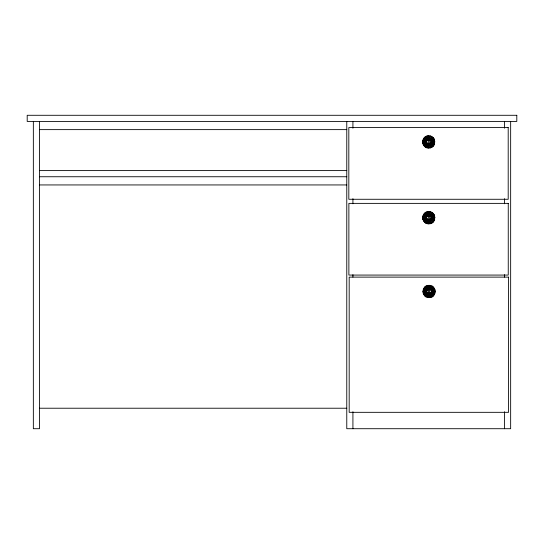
<?xml version="1.0" encoding="UTF-8"?>
<svg xmlns="http://www.w3.org/2000/svg" width="544" height="544" viewBox="0 0 544 544"><rect width="100%" height="100%" fill="white"/><g stroke="black" fill="none" stroke-linecap="round" stroke-linejoin="round"><path stroke-width="0.82" d="M428.713 145.819L428.713 144.146C437.274 138.713 420.152 138.713 428.713 144.146M428.767 223.863C436.662 224.155 436.662 211.269 428.767 211.568C420.872 211.269 420.872 224.155 428.767 223.863L428.767 222.809C435.316 223.06 435.316 212.371 428.767 212.616C422.219 212.371 422.219 223.06 428.767 222.809M426.618 218.287L425 218.722L426.013 220.47L428.767 221.612L428.767 219.939C437.328 214.506 420.213 214.506 428.767 219.939M428.713 148.063C436.608 148.362 436.608 135.476 428.713 135.776C420.818 135.476 420.818 148.362 428.713 148.063L428.713 147.016C435.261 147.261 435.261 136.571 428.713 136.823C422.164 136.571 422.164 147.261 428.713 147.016M429.066 297.629C436.961 297.928 436.961 285.036 429.066 285.335C421.172 285.036 421.172 297.928 429.066 297.629L429.066 296.582C435.615 296.827 435.615 286.137 429.066 286.389C422.518 286.137 422.518 296.827 429.066 296.582M429.066 295.385L429.066 293.712C437.628 288.279 420.505 288.279 429.066 293.712M429.291 144.072C430.678 149.042 434.996 139.42 430.664 138.543L429.828 139.992M428.767 221.612C431.242 221.66 433.221 219.076 432.534 216.702C432.344 215.22 429.141 212.33 429.345 215.56M428.488 293.638L428.053 295.249C419.574 291.666 431.691 282.363 432.963 291.482L431.29 291.482M427.122 147.852L427.394 146.839M428.135 144.072C428.339 147.302 425.143 144.412 424.946 142.929L426.564 142.494M429.291 139.767L429.726 138.149L426.761 138.543L424.946 140.91L426.564 141.345M430.032 136.993L430.304 135.98M427.176 223.652L427.448 222.639M427.761 221.483L428.196 219.864M430.086 212.792L430.358 211.779M427.475 297.418L427.747 296.405M429.644 289.333L430.073 287.715M430.386 286.559L430.658 285.546M428.196 215.56L427.761 213.948C426.272 214.139 423.382 217.342 426.618 217.138M429.644 293.638L430.073 295.249L431.82 294.243L432.834 292.495L431.215 292.06M425.639 147.24L426.163 146.329M426.761 145.296L427.598 143.847M431.263 137.503L431.786 136.598M425.694 223.033L426.224 222.129M426.822 221.088L427.659 219.64M429.882 215.784L430.719 214.336M431.317 213.302L431.841 212.391M425.993 296.806L426.516 295.895M427.115 294.862L427.951 293.413M430.182 289.558L431.018 288.109M431.616 287.069L432.14 286.158M424.368 146.261L425.109 145.52M425.959 144.677L427.142 143.494M430.29 140.345L431.474 139.162M432.317 138.312L433.058 137.571M424.422 222.061L425.163 221.32M426.013 220.47L427.196 219.286M430.345 216.138L431.528 214.955M432.371 214.112L433.112 213.37M426.306 294.243L427.489 293.06M424.721 295.827L425.462 295.086M430.637 289.911L431.82 288.728M432.67 287.878L433.412 287.137M423.388 144.99L424.3 144.466M425.333 143.868L426.788 143.031M430.644 140.808L432.092 139.971M433.126 139.373L434.037 138.842M423.45 220.789L424.354 220.266M425.394 219.66L426.843 218.824M430.698 216.6L432.147 215.764M433.18 215.166L434.092 214.642M423.742 294.556L424.653 294.032M425.687 293.434L427.135 292.597M430.991 290.367L432.439 289.53M433.48 288.932L434.384 288.408M422.776 143.507L423.79 143.235M430.862 141.345L432.48 140.91M433.636 140.597L434.649 140.325M422.831 219.307L423.844 219.035M430.923 217.138L432.534 216.702M433.69 216.396L434.704 216.124M423.13 293.073L424.143 292.801M425.299 292.495L426.911 292.06M431.215 290.904L432.834 290.476M433.99 290.163L435.003 289.891M39.494 129.628L346.773 129.628M422.566 141.916L423.62 141.916M424.816 141.916L426.489 141.916M430.943 141.916L432.616 141.916M433.813 141.916L434.86 141.916M39.494 170.598L346.773 170.598M39.494 176.746L346.773 176.746M39.494 184.94L346.773 184.94M422.627 217.716L423.674 217.716M424.871 217.716L426.544 217.716M430.998 217.716L432.67 217.716M433.867 217.716L434.914 217.716M422.919 291.482L423.966 291.482M425.163 291.482L426.836 291.482M434.16 291.482L435.214 291.482M39.494 408.224L346.773 408.224M432.48 142.929L430.862 142.494M422.776 140.325L423.79 140.597M433.636 143.235L434.649 143.507M423.844 216.396L422.831 216.124M430.923 218.287L432.534 218.722M433.69 219.035L434.704 219.307M433.99 292.801L435.003 293.073M423.13 289.891L424.143 290.163M425.299 290.476L426.911 290.904M423.388 138.842L424.3 139.373M425.333 139.971L426.788 140.808M430.644 143.031L432.092 143.868M433.126 144.466L434.037 144.99M423.45 214.642L424.354 215.166M425.394 215.764L426.843 216.6M430.698 218.824L432.147 219.66M433.18 220.266L434.092 220.789M423.742 288.408L424.653 288.932M425.687 289.53L427.135 290.367M430.991 292.597L432.439 293.434M433.48 294.032L434.384 294.556M424.368 137.571L425.109 138.312M425.959 139.162L427.142 140.345M430.29 143.494L431.474 144.677M432.317 145.52L433.058 146.261M424.422 213.37L425.163 214.112M426.013 214.955L427.196 216.138M430.345 219.286L431.528 220.47M432.371 221.32L433.112 222.061M424.721 287.137L425.462 287.878M426.306 288.728L427.489 289.911M430.637 293.06L431.82 294.243M432.67 295.086L433.412 295.827M425.639 136.598L426.163 137.503M426.761 138.543L427.598 139.992M429.828 143.847L430.664 145.296M431.263 146.329L431.786 147.24M425.694 212.391L426.224 213.302M426.822 214.336L427.659 215.784M429.882 219.64L430.719 221.088M431.317 222.129L431.841 223.033M425.993 286.158L426.516 287.069M427.115 288.109L427.951 289.558M430.182 293.413L431.018 294.862M431.616 295.895L432.14 296.806M427.122 135.98L427.394 136.993M427.706 138.149L428.135 139.767M427.176 211.779L427.448 212.792M427.475 285.546L427.747 286.559M428.053 287.715L428.488 289.333M430.032 146.839L430.304 147.852M429.345 219.864L429.78 221.483M430.086 222.639L430.358 223.652M430.386 296.405L430.658 297.418M429.066 285.335L429.066 286.389M429.066 287.586L429.066 289.258M428.713 135.776L428.713 136.823M428.713 138.02L428.713 139.692M428.767 211.568L428.767 212.616M428.767 213.812L428.767 215.485M510.653 121.434L510.653 428.713L346.773 428.713L346.773 121.434M504.506 121.434L504.506 128.221M504.506 198.676L504.506 203.769M504.506 274.666L504.506 277.12M504.506 411.733L504.506 428.713M352.92 121.434L352.92 128.221M352.92 198.676L352.92 203.769M352.92 274.666L352.92 277.12M352.92 411.733L352.92 428.713M39.494 121.434L39.494 428.713L33.347 428.713L33.347 121.434M423.001 140.386C420.764 147.648 432.738 150.858 434.425 143.446C436.669 136.19 424.694 132.981 423.001 140.386M425.088 140.944C423.667 145.554 431.27 147.594 432.337 142.888C433.765 138.278 426.163 136.245 425.088 140.944M423.062 216.186C420.818 223.441 432.793 226.651 434.479 219.246C436.723 211.983 424.748 208.774 423.062 216.186M425.143 216.743C423.722 221.354 431.324 223.387 432.392 218.688C433.82 214.078 426.217 212.038 425.143 216.743M423.354 289.952C421.11 297.214 433.085 300.424 434.778 293.012C437.016 285.75 425.041 282.547 423.354 289.952M425.442 290.51C424.014 295.12 431.616 297.16 432.691 292.454C434.112 287.844 426.51 285.804 425.442 290.51M516.8 115.287L27.2 115.287L27.2 121.434L516.8 121.434L516.8 115.287M508.198 127.582L348.82 127.582L348.82 199.274L508.198 199.274L508.198 127.582M429.236 139.964L428.189 139.964L428.189 143.868L429.236 143.868L429.236 139.964M508.252 203.374L348.874 203.374L348.874 275.074L508.252 275.074L508.252 203.374M429.291 215.764L428.244 215.764L428.244 219.667L429.291 219.667L429.291 215.764M508.558 277.12L349.18 277.12L349.18 412.325L508.558 412.325L508.558 277.12M429.59 289.53L428.543 289.53L428.543 293.434L429.59 293.434L429.59 289.53M427.02 295.032A4.1 4.1 0 0 0 433.16 291.482A4.1 4.1 0 0 0 427.02 287.932A4.1 4.1 0 0 0 427.02 295.032M425.816 144.813A4.1 4.1 0 0 0 432.67 142.977A4.1 4.1 0 0 0 427.652 137.958A4.1 4.1 0 0 0 425.816 144.813M426.72 221.265A4.1 4.1 0 0 0 432.868 217.716A4.1 4.1 0 0 0 426.72 214.166A4.1 4.1 0 0 0 426.72 221.265"/></g></svg>
